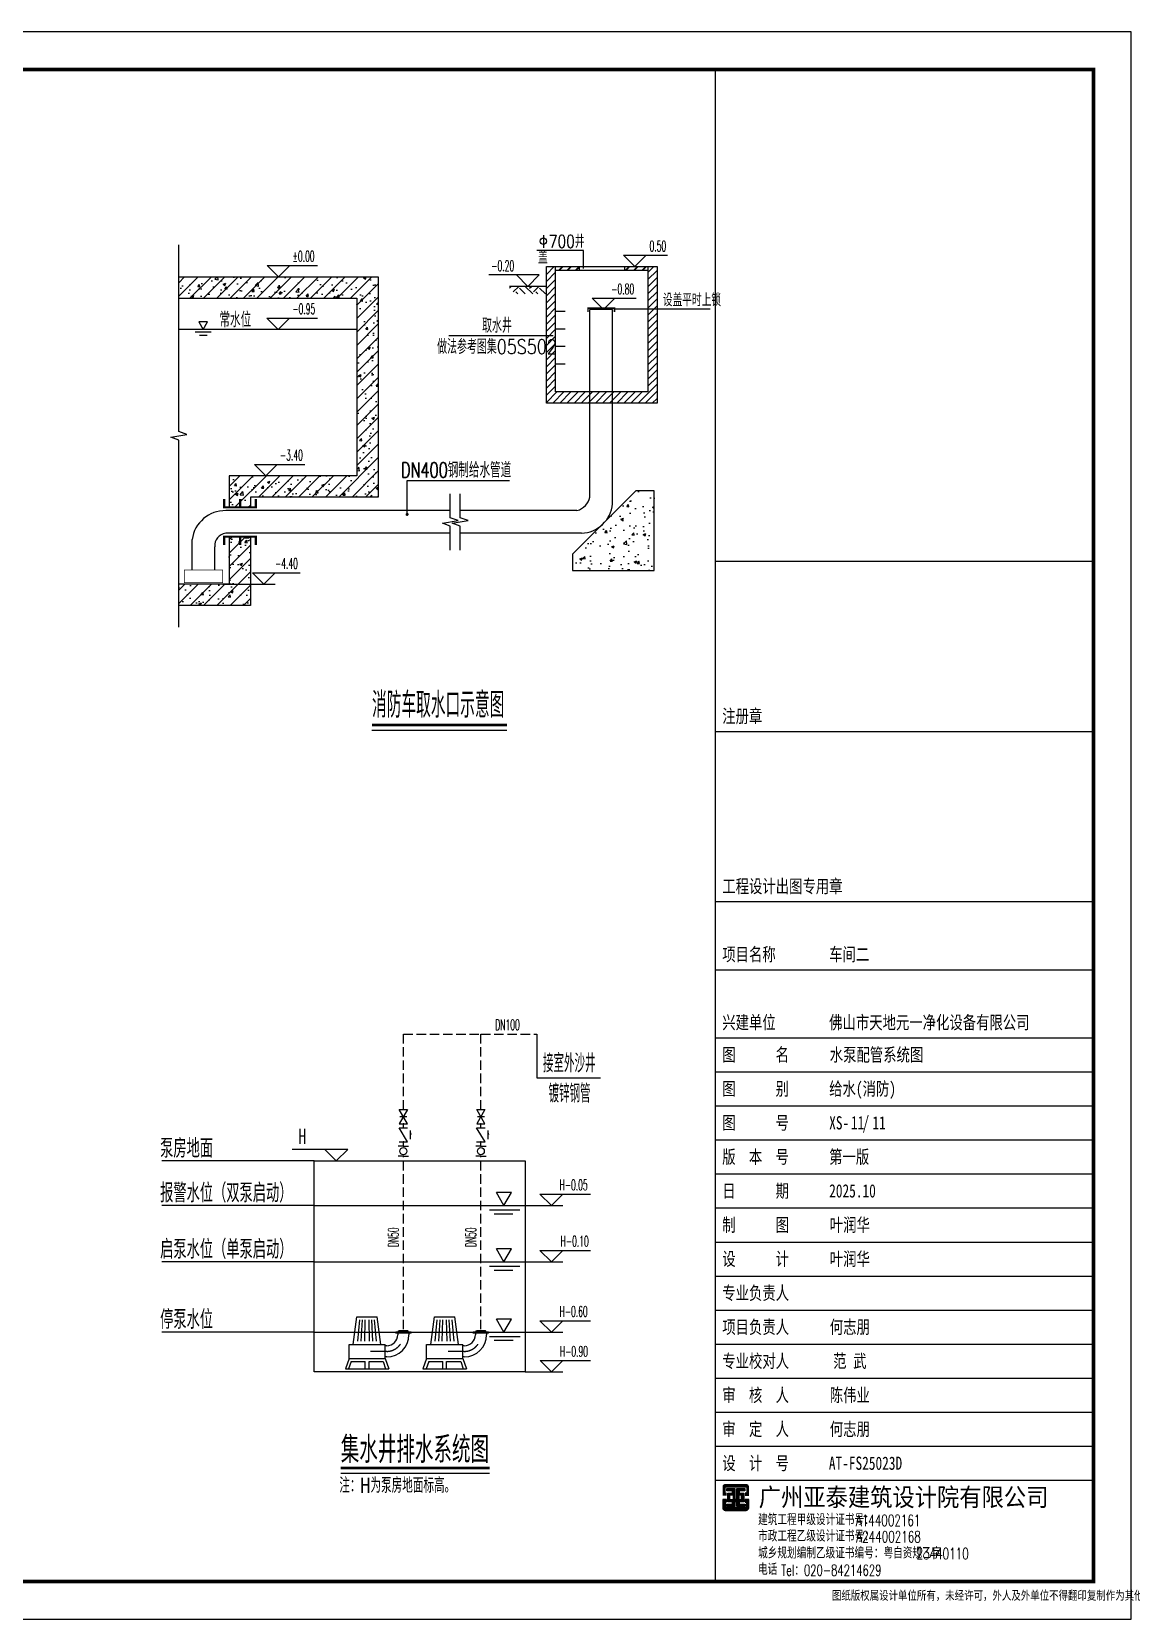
# Model space of a CAD drawing. Extents: x -620248 to 571765, y -684907 to -323071.
# Drawn here: x -310011 to -295475, y -684907 to -663907 of the extents above; entities that cross this region are included whole.
import ezdxf
from ezdxf.enums import TextEntityAlignment as Align

# ---------------------------------------------------------------- set-up
doc = ezdxf.new("R2010")
doc.units = 0
doc.header["$LTSCALE"] = 1000
doc.header["$MEASUREMENT"] = 0
doc.linetypes.add('DASH', pattern=[0.35, 0.25, -0.1])
doc.linetypes.add('DASHDOT', pattern=[1, 0.5, -0.25, 0, -0.25])
for name, color, linetype in [('2', 2, 'Continuous'), ('4', 4, 'Continuous'), ('8', 8, 'Continuous'), ('9', 9, 'Continuous'), ('A-JS', 2, 'Continuous'), ('a08', 8, 'Continuous'), ('DIM_SYMB', 3, 'Continuous'), ('PIPE-废水', 5, 'DASH'), ('PUB_TITLE', 4, 'Continuous'), ('S', 2, 'Continuous'), ('TWT_ELEV', 3, 'Continuous'), ('TWT_LEAD', 3, 'Continuous'), ('TWT_SYMB', 3, 'Continuous'), ('TWT_TEXT', 7, 'Continuous'), ('VALVE_消防', 7, 'Continuous'), ('框', 130, 'Continuous')]:
    doc.layers.add(name, color=color, linetype=linetype)
doc.styles.add('-宋体', font='simsun_0.shx', dxfattribs={"width": 0.8})
doc.styles.add('_TCH_DIM', font='SIMPLEX.shx', dxfattribs={"width": 0.8, "bigfont": 'GBCBIG.shx'})
doc.styles.add('TBC', font='simhei_0.shx', dxfattribs={"width": 0.9})
doc.styles.add('天正', font='SIMPLEX.shx', dxfattribs={"width": 0.7, "bigfont": 'HZTXT.shx'})

# ---------------------------------------------------------------- blocks, each defined once
blk = doc.blocks.new('A$C21C245E3')
at = {"layer": 'A-JS', "color": 2}
for p, q in [((244, 756), (358, 1616)), ((358, 1616), (992, 1616)), ((381, 856), (443, 1525)), ((493, 856), (531, 1525)), ((599, 856), (615, 1525)), ((751, 856), (735, 1525)), ((857, 856), (819, 1525)), ((969, 856), (907, 1525)), ((1105, 756), (992, 1616)), ((1563, 1104), (1563, 1139)), ((2040, 1139), (1563, 1139)), ((2040, 1104), (1563, 1104)), ((1629, 1139), (1663, 1173)), ((1629, 1104), (1629, 1057)), ((1940, 1173), (1663, 1173)), ((1974, 1139), (1940, 1173)), ((1974, 1104), (1974, 1057)), ((2040, 1104), (2040, 1139)), ((111, 756), (1239, 756)), ((111, 320), (111, 756)), ((1239, 320), (1239, 756)), ((1283, 711), (1239, 711)), ((111, 320), (0, 0)), ((0, 0), (1350, 0)), ((177, 224), (99, 0)), ((111, 320), (1239, 320)), ((177, 224), (617, 224)), ((617, 0), (617, 224)), ((733, 224), (1173, 224)), ((733, 0), (733, 224)), ((1173, 224), (1251, 0)), ((1283, 365), (1239, 365)), ((1239, 320), (1350, 0))]:
    blk.add_line(p, q, dxfattribs=at)
at = {"layer": 'A-JS', "color": 7, "linetype": 'DASHDOT'}
blk.add_line((1283, 538), (675, 538), dxfattribs=at)
at = {"layer": 'A-JS', "color": 2}
for radius in [692, 346]:
    blk.add_arc((1283, 1057), radius, 270, 0, dxfattribs=at)
at = {"layer": 'A-JS', "color": 7, "linetype": 'DASHDOT'}
blk.add_arc((1283, 1057), 519, 270, 0, dxfattribs=at)
blk = doc.blocks.new('A$C604846A6')
at = {"layer": 'A-JS'}
for p, q in [((199, 172), (0, 172)), ((100, 0), (0, 172)), ((100, 0), (199, 172))]:
    blk.add_line(p, q, dxfattribs=at)
blk = doc.blocks.new('A$C29A34EED')
at = {"layer": '框'}
for p, q in [((0, 461), (0, 14461)), ((0, 14461), (2000, 14461)), ((500, 461), (500, 14461)), ((1000, 461), (1000, 14461)), ((1500, 461), (1500, 14461)), ((2000, 461), (2000, 14461)), ((2000, 12961), (0, 12961)), ((2000, 10961), (0, 10961)), ((2000, 9005), (0, 9005)), ((2000, 7461), (0, 7461)), ((2000, 5961), (0, 5961)), ((2000, 3961), (0, 3961)), ((2000, 2005), (0, 2005)), ((2000, 461), (0, 461))]:
    blk.add_line(p, q, dxfattribs=at)
at = {"layer": '框', "style": '_TCH_DIM', "width": 0.8}
for s, p in [('日 期', (462, 13120)), ('签  名', (466, 11253)), ('实  名', (466, 9253)), ('工艺机械', (1953, 7486)), ('专 业', (472, 7613)), ('电 气', (957, 7555)), ('空 调', (1460, 7573)), ('日 期', (462, 6120)), ('签  名', (466, 4253)), ('实  名', (466, 2253)), ('专 业', (480, 613)), ('建 筑', (967, 607)), ('结 构', (1470, 612)), ('给排水', (1970, 645)), ('会', (470, 12)), ('签', (1174, -12))]:
    blk.add_text(s, height=450, rotation=90, dxfattribs=at).set_placement(p)
blk = doc.blocks.new('A$C54597E38')
at = {"layer": '9'}
h = blk.add_hatch(dxfattribs=at)
h.set_pattern_fill('ANSI31', color=256, scale=70.630202, angle=135, style=0)
h.set_pattern_definition([(180, (-153496.256, -56662.455), (-2e-15, -8.82877527), [])])
edge = h.paths.add_edge_path()
edge.add_line((99, 458), (99, 400))
edge.add_line((99, 400), (0, 400))
edge.add_line((0, 400), (0, 620))
edge.add_arc((64, 620), 63.6, 90, 180, ccw=False)
edge.add_line((64, 683), (622, 683))
edge.add_arc((622, 620), 63.6, 0, 90, ccw=False)
edge.add_line((685, 620), (685, 396))
edge.add_line((685, 396), (594, 396))
edge.add_line((594, 396), (594, 463))
edge.add_line((594, 463), (614, 463))
edge.add_line((614, 463), (624, 463))
edge.add_line((624, 463), (624, 613))
edge.add_line((624, 613), (68, 613))
edge.add_line((68, 613), (68, 458))
edge.add_line((68, 458), (99, 458))
h.paths.add_polyline_path([(369, 293), (369, 582), (586, 582), (586, 519), (436, 519), (436, 458), (557, 458), (557, 225), (431, 225), (431, 166), (588, 166), (588, 112), (370, 112), (370, 226), (321, 226), (321, 112), (103, 112), (103, 166), (260, 166), (260, 225), (133, 225), (133, 458), (255, 458), (255, 519), (104, 519), (104, 582), (321, 582), (321, 293)])
h.paths.add_polyline_path([(196, 399), (265, 399), (265, 289), (196, 289)], flags=16)
h.paths.add_polyline_path([(494, 399), (425, 399), (425, 289), (494, 289)], flags=16)
edge = h.paths.add_edge_path()
edge.add_line((99, 225), (99, 283))
edge.add_line((99, 283), (0, 283))
edge.add_line((0, 283), (0, 64))
edge.add_arc((64, 64), 63.6, 180, 270)
edge.add_line((64, 0), (622, 0))
edge.add_arc((622, 64), 63.6, 270, 360)
edge.add_line((685, 64), (685, 287))
edge.add_line((685, 287), (594, 287))
edge.add_line((594, 287), (594, 220))
edge.add_line((594, 220), (614, 220))
edge.add_line((614, 220), (624, 220))
edge.add_line((624, 220), (624, 71))
edge.add_line((624, 71), (68, 71))
edge.add_line((68, 71), (68, 225))
edge.add_line((68, 225), (99, 225))
blk.add_lwpolyline([(369, 293), (369, 293), (369, 582), (586, 582), (586, 519), (436, 519), (436, 458), (557, 458), (557, 225), (431, 225), (431, 166), (588, 166), (588, 112), (370, 112), (370, 226), (321, 226), (321, 112), (103, 112), (103, 166), (260, 166), (260, 225), (133, 225), (133, 458), (255, 458), (255, 519), (104, 519), (104, 582), (321, 582), (321, 293), (369, 293)], dxfattribs=at)
blk.add_lwpolyline([(99, 225), (99, 283), (0, 283), (0, 64, 0.414214), (64, 0), (622, 0, 0.414214), (685, 64), (685, 287), (594, 287), (594, 220), (614, 220), (624, 220), (624, 71), (68, 71), (68, 225)], format="xyb", close=True, dxfattribs=at)
blk.add_lwpolyline([(494, 399), (425, 399), (425, 289), (494, 289)], close=True, dxfattribs=at)
blk = doc.blocks.new('标框')
at = {"layer": '4'}
for p, q in [((-105112, 98008), (-105112, 71592)), ((-95112, 98008), (-95112, 71592))]:
    blk.add_line(p, q, dxfattribs=at)
at = {"layer": '框'}
for p, q in [((-105112, 111592), (-105112, 71592)), ((-95112, 111592), (-95112, 71592)), ((-105112, 98584), (-95112, 98584)), ((-105112, 94081), (-95112, 94081)), ((-105112, 89578), (-95112, 89578)), ((-105112, 87777), (-95112, 87777)), ((-105112, 85976), (-95112, 85976)), ((-105112, 85075), (-95112, 85075)), ((-105112, 84174), (-95112, 84174)), ((-105112, 83274), (-95112, 83274)), ((-105112, 82373), (-95112, 82373)), ((-105112, 81473), (-95112, 81473)), ((-105112, 80572), (-95112, 80572)), ((-105112, 79671), (-95112, 79671)), ((-105112, 78771), (-95112, 78771)), ((-105112, 77870), (-95112, 77870)), ((-105112, 76970), (-95112, 76970)), ((-105112, 76069), (-95112, 76069)), ((-105112, 75168), (-95112, 75168)), ((-105112, 74268), (-95112, 74268))]:
    blk.add_line(p, q, dxfattribs=at)
at = {"layer": '4'}
blk.add_blockref('A$C54597E38', (-104913, 73473), dxfattribs=at)
at = {"layer": 'TWT_TEXT', "style": 'TBC', "width": 0.9}
blk.add_text('广州亚泰建筑设计院有限公司', height=480, dxfattribs=at).set_placement((-103962, 73582))
at = {"layer": 'TWT_TEXT', "style": '_TCH_DIM'}
for s, height, p in [('建筑工程甲级设计证书号：', 300, (-103979, 73080)), ('市政工程乙级设计证书号：', 300, (-103979, 72647)), ('城乡规划编制乙级证书编号：粤自资规乙字', 300, (-103979, 72198)), ('电话', 300, (-103979, 71765)), ('图纸版权属设计单位所有，未经许可，外人及外单位不得翻印复制作为其他工程之用', 249.73, (-102027, 71082))]:
    blk.add_text(s, height=height, rotation=359.9997, dxfattribs=at).set_placement(p)
at = {"layer": 'TWT_TEXT', "style": '天正', "width": 0.67}
for s, height, p in [('A144002161', 300, (-101392, 73058)), ('A244002168', 300, (-101382, 72625)), ('23440110', 300, (-99787, 72179)), ('Tel：020-84214629', 290, (-103368, 71744))]:
    blk.add_text(s, height=height, rotation=359.9997, dxfattribs=at).set_placement(p)
at = {"layer": '框', "style": '-宋体', "width": 0.74}
for s, p in [('注册章', (-104927, 94312)), ('工程设计出图专用章', (-104926, 89809)), ('项目名称', (-104926, 88008)), ('车间二', (-102099, 88008)), ('兴建单位', (-104926, 86207)), ('佛山市天地元一净化设备有限公司', (-102100, 86207)), ('图      名', (-104926, 85353)), ('图      别', (-104926, 84452)), ('图      号', (-104926, 83552)), ('版  本  号', (-104927, 82651)), ('第一版', (-102100, 82651)), ('日      期', (-104926, 81751)), ('2025.10', (-102099, 81751)), ('制      图', (-104926, 80850)), ('设      计', (-104926, 79950)), ('专业负责人', (-104926, 79049)), ('项目负责人', (-104926, 78148)), ('专业校对人', (-104926, 77248)), ('审  核  人', (-104926, 76347)), ('审  定  人', (-104926, 75447)), ('设  计  号', (-104926, 74546)), ('AT-FS25023D', (-102108, 74546))]:
    blk.add_text(s, height=350, dxfattribs=at).set_placement(p)
for s, p in [('叶润华', (-101553, 80850)), ('叶润华', (-101553, 79950)), ('何志朋', (-101553, 78148)), ('范 武', (-101553, 77248)), ('陈伟业', (-101553, 76347)), ('何志朋', (-101553, 75447))]:
    blk.add_text(s, height=350, dxfattribs=at).set_placement(p, align=Align.CENTER)
blk = doc.blocks.new('消防框')
at = {"layer": '4'}
blk.add_line((-66927, 44194), (-66927, 17778), dxfattribs=at)
at = {"layer": '框'}
for p, q in [((-76927, 57778), (-76927, 17778)), ((-66927, 57778), (-66927, 17778)), ((-76927, 44194), (-76927, 17778))]:
    blk.add_line(p, q, dxfattribs=at)
at = {"layer": '4'}
blk.add_blockref('标框', (28185, -53814), dxfattribs=at)
at = {"layer": '框', "style": '-宋体', "width": 0.74}
for s, p in [('给水(消防)', (-73914, 30638)), ('XS-  /', (-73914, 29737)), ('11', (-72770, 29737))]:
    blk.add_text(s, height=350, dxfattribs=at).set_placement(p)
blk = doc.blocks.new('A$C21C844B0')
at = {"layer": '4'}
for name, p in [('A$C29A34EED', (0, 26072)), ('消防框', (124827, -17245))]:
    blk.add_blockref(name, p, dxfattribs=at)
blk = doc.blocks.new('A$C4D135948')
at = {"layer": '4'}
for p, q in [((0, 520), (600, 520)), ((300, 0), (0, 520)), ((600, 520), (300, 0))]:
    blk.add_line(p, q, dxfattribs=at)
blk = doc.blocks.new('$VALVE$00000447')
for p, q in [((-82, 0), (-82, 90)), ((-82, 0), (-82, -90)), ((82, 0), (82, 90)), ((82, 0), (82, -90))]:
    blk.add_line(p, q)
blk.add_circle((0, 0), 60.1)
for p in [(-82, 0), (82, 0)]:
    blk.add_point(p)
blk = doc.blocks.new('$VALVE$00000296')
for points in [[(-125, 72), (-125, -72), (125, 72), (125, -72), (-125, 72)], [(0, 60), (0, -64)]]:
    blk.add_lwpolyline(points)
for p in [(-125, 0), (125, 0)]:
    blk.add_point(p)
blk = doc.blocks.new('$VALVE$00000315')
blk.add_line((-75, 125), (75, 125))
blk.add_lwpolyline([(-125, -75), (-125, 75), (125, -75), (125, 75)])
for p in [(-125, 0), (125, 0)]:
    blk.add_point(p)
blk.add_solid([(0, 125), (0, 150), (75, 125)])

msp = doc.modelspace()

# ---------------------------------------------------------------- hatches: boundary and pattern name
at = {"layer": '9'}
h = msp.add_hatch(dxfattribs=at)
h.set_pattern_fill('钢筋混凝土', color=256, scale=50)
h.set_pattern_definition([(45, (-17374.45, 0), (-88.388348, 88.388348), []), (50, (-17374.45, 0), (358.63009, -31.37607), [37.5, -412.5]), (355, (-17374.45, 0), (-69.37567, 376.09607), [30, -330]), (100.4514, (-17344.57, -2.6), (289.25469, 344.71977), [31.8701, -350.57106]), (46.1842, (-17374.45, 100), (533.62052, -82.7595), [56.25, -618.75]), (96.6356, (-17330, 93.1), (467.33135, 487.05894), [47.80514, -525.8565]), (351.1842, (-17374.45, 100), (467.33097, 487.0593), [45, -495]), (21, (-17324.45, 75), (298.45353, -201.30945), [37.5, -412.5]), (326, (-17324.45, 75), (121.65767, 362.57502), [30, -330]), (71.4514, (-17299.58, 58.22), (420.11131, 161.26525), [31.8701, -350.57106]), (37.5, (-17374.45, 0), (6.079928, 166.446927), [0, -326, 0, -335, 0, -331.25]), (7.5, (-17374.45, 0), (131.53477, 197.205856), [0, -191, 0, -318.5, 0, -126.25]), (327.5, (-17485.95, 0), (266.911218, -11.277436), [0, -125, 0, -390, 0, -517.5]), (317.5, (-17535.95, 0), (291.593085, 50.05249), [0, -162.5, 0, -259, 0, -367.5])])
h.paths.add_polyline_path([(-305431.2, -667149.7), (-308067.1, -667149.7), (-308067.1, -667432.6), (-305714, -667432.6), (-305714, -669779.7), (-305823.8, -669779.7), (-307403, -669779.7), (-307403, -670198.2), (-307120.2, -670198.2), (-307120.2, -670062.5), (-305431.2, -670062.5), (-305431.2, -669880.4)])
h.paths.add_polyline_path([(-307120.2, -670586.6), (-307403, -670586.6), (-307403, -671214.4), (-308067.1, -671214.4), (-308067.1, -671497.3), (-307120.2, -671497.3)])
h = msp.add_hatch(dxfattribs=at)
h.set_pattern_fill('普通砖', color=256, scale=50)
h.set_pattern_definition([(45, (1392.33, -725.64), (-47.022601, 47.022601), [])])
h.paths.add_polyline_path([(-303085.7, -667423.1), (-303085.7, -667014.5), (-303207.8, -667014.5), (-303207.8, -668820.6), (-302610.3, -668820.6), (-302610.3, -668672.6), (-303085.7, -668672.6)])
h.paths.add_polyline_path([(-301743.3, -667014.5), (-301865.4, -667014.5), (-301865.4, -667423.1), (-301865.4, -668672.6), (-302310.3, -668672.6), (-302310.3, -668820.6), (-301743.3, -668820.6)])
h.paths.add_polyline_path([(-302610.3, -668672.6), (-302610.3, -668820.6), (-302310.3, -668820.6), (-302310.3, -668672.6)])
h = msp.add_hatch(dxfattribs=at)
h.set_pattern_fill('JIS_LC_8A', color=256, scale=10)
h.set_pattern_definition([(45, (0, 0), (-55.154329, 55.154329), []), (45, (10, 0), (-55.154329, 55.154329), [])])
h.paths.add_polyline_path([(-302775.5, -667014.5), (-303085.7, -667014.5), (-303085.7, -667061.6), (-302775.5, -667061.6)])
h.paths.add_polyline_path([(-301865.4, -667014.5), (-302175.5, -667014.5), (-302175.5, -667061.6), (-301865.4, -667061.6)])
h = msp.add_hatch(dxfattribs=at)
h.set_pattern_fill('混凝土', color=256, scale=50)
h.set_pattern_definition([(50, (1370.7, -1092.66), (358.63009, -31.37607), [37.5, -412.5]), (355, (1370.7, -1092.66), (-69.37567, 376.09607), [30, -330]), (100.4514, (1400.6, -1095.28), (289.25469, 344.71977), [31.8701, -350.57106]), (46.1842, (1370.7, -992.66), (533.62052, -82.7595), [56.25, -618.75]), (96.6356, (1415.17, -999.56), (467.33135, 487.05894), [47.80514, -525.8565]), (351.1842, (1370.7, -992.66), (467.33097, 487.0593), [45, -495]), (21, (1420.7, -1017.66), (298.45353, -201.30945), [37.5, -412.5]), (326, (1420.7, -1017.66), (121.65767, 362.57502), [30, -330]), (71.4514, (1445.57, -1034.44), (420.11131, 161.26525), [31.8701, -350.57106]), (37.5, (1370.7, -1092.66), (6.079928, 166.446927), [0, -326, 0, -335, 0, -331.25]), (7.5, (1370.7, -1092.66), (131.53477, 197.205856), [0, -191, 0, -318.5, 0, -126.25]), (327.5, (1259.2, -1092.66), (266.911218, -11.277436), [0, -125, 0, -390, 0, -517.5]), (317.5, (1209.2, -1092.66), (291.593085, 50.05249), [0, -162.5, 0, -259, 0, -367.5])])
h.paths.add_polyline_path([(-301783.3, -671035.1), (-301783.3, -669978.8), (-302022.6, -669978.8), (-302424, -670380.2, -0.055808), (-302491.5, -670447.7), (-302862.5, -670818.7), (-302862.5, -671035.1)])

# ---------------------------------------------------------------- linework, layer by layer
at = {"layer": '2'}
msp.add_line((-302331.9, -667582.4), (-302631.9, -667582.4), dxfattribs=at)
for points, const_width in [([(-302656.5, -667615), (-302656.5, -667562.7), (-302307.3, -667562.7), (-302307.3, -667615)], 20), ([(-307466.9, -670088.7), (-307466.9, -670198.2), (-307047.3, -670198.2), (-307047.3, -670088.7)], 30), ([(-307257.1, -670198.2), (-307257.1, -670088.7)], 30), ([(-307466.9, -670696.2), (-307466.9, -670586.6), (-307047.3, -670586.6), (-307047.3, -670696.2)], 30), ([(-307257.1, -670586.6), (-307257.1, -670696.2)], 30)]:
    msp.add_lwpolyline(points, dxfattribs=dict(at, const_width=const_width))
for points in [[(-302631.9, -670062.4), (-302631.9, -667582.4)], [(-302331.9, -670151.2), (-302331.9, -667582.4)], [(-304477.6, -670241.3), (-307445.2, -670241.3)], [(-302802.5, -670241.3), (-304347.3, -670241.3)], [(-307891.4, -671028.6), (-307891.4, -670623.3)], [(-307591.4, -671028.6), (-307591.4, -670720.1)], [(-304477.6, -670541.3), (-307446.8, -670541.3)], [(-302744.3, -670541.3), (-304347.3, -670541.3)]]:
    msp.add_lwpolyline(points, dxfattribs=at)
for centre, radius, start, end in [((-302862.2, -670013.6), 235.4, 284.68671, 348.02543), ((-307451.2, -670685.9), 444.7, 89.22855, 171.90136), ((-302759.4, -670112.3), 429.2, 272.01087, 354.80536), ((-307426.1, -670705.9), 165.9, 97.14842, 184.93272)]:
    msp.add_arc(centre, radius, start, end, dxfattribs=at)
at = {"layer": '4'}
for p, q in [((-303085.7, -667014.5), (-301865.4, -667014.5)), ((-303085.7, -667061.6), (-301865.4, -667061.6)), ((-302775.5, -667014.5), (-302775.5, -667061.6)), ((-302175.5, -667014.5), (-302175.5, -667061.6)), ((-303085.7, -667605), (-302958, -667605)), ((-303085.7, -667836.7), (-302958, -667836.7)), ((-303085.7, -668068.4), (-302958, -668068.4)), ((-303085.7, -668300.1), (-302958, -668300.1))]:
    msp.add_line(p, q, dxfattribs=at)
for points in [[(-308067.1, -667149.7), (-305431.2, -667149.7), (-305431.2, -669883.1)], [(-301865.4, -667014.5), (-301743.3, -667014.5), (-301743.3, -668820.6), (-303207.8, -668820.6), (-303207.8, -667014.5), (-303085.7, -667014.5)], [(-301865.4, -667014.5), (-301865.4, -667423.1), (-301865.4, -668672.6), (-303085.7, -668672.6), (-303085.7, -667423.1), (-303085.7, -667014.5)], [(-308067.1, -667432.6), (-305714, -667432.6), (-305714, -669779.7)], [(-305714, -669779.7), (-305823.8, -669779.7), (-307403, -669779.7), (-307403, -670198.2)], [(-305431.2, -669880.4), (-305431.2, -670062.5), (-307120.2, -670062.5), (-307120.2, -670198.2)], [(-302862.5, -671035.1), (-301783.3, -671035.1), (-301783.3, -669978.8), (-302022.6, -669978.8), (-302862.5, -670818.7), (-302862.5, -671035.1)], [(-307403, -670586.6), (-307403, -671214.4), (-308067.1, -671214.4)], [(-307120.2, -670586.6), (-307120.2, -671497.3), (-308067.1, -671497.3)]]:
    msp.add_lwpolyline(points, dxfattribs=at)
at = {"layer": '9'}
for p, q in [((-303207.8, -667275), (-303695.2, -667275)), ((-305714, -667845.6), (-308067.1, -667845.6))]:
    msp.add_line(p, q, dxfattribs=at)
at = {"layer": 'A-JS', "color": 8}
for p, q in [((-306279.3, -678843.8), (-308290.4, -678843.8)), ((-306279.3, -679433.8), (-308290.4, -679433.8)), ((-306279.3, -680179.3), (-308290.4, -680179.3)), ((-306279.3, -681108), (-308290.4, -681108))]:
    msp.add_line(p, q, dxfattribs=at)
at = {"layer": 'A-JS'}
for p, q in [((-306279.3, -679433.8), (-303487.7, -679433.8)), ((-303557.1, -679496), (-303961.5, -679496)), ((-303650.4, -679547.8), (-303899.3, -679547.8)), ((-306279.3, -680179.3), (-303487.7, -680179.3)), ((-303557.1, -680241.4), (-303961.5, -680241.4)), ((-303650.4, -680293.3), (-303899.3, -680293.3)), ((-306279.3, -681108), (-303487.7, -681108)), ((-303555.1, -681170.2), (-303959.6, -681170.2)), ((-303648.5, -681222), (-303897.3, -681222))]:
    msp.add_line(p, q, dxfattribs=at)
at = {"layer": 'a08'}
for p, q in [((-303694.5, -667298.8), (-303670.7, -667275)), ((-303644.8, -667348.6), (-303571.2, -667275)), ((-303585.2, -667375), (-303611.6, -667348.6)), ((-303485.8, -667375), (-303561.9, -667298.8)), ((-303386.3, -667375), (-303486.3, -667275)), ((-303429.3, -667298.8), (-303405.5, -667275)), ((-303379.6, -667348.6), (-303306.1, -667275)), ((-303320, -667375), (-303346.5, -667348.6)), ((-303220.6, -667375), (-303296.8, -667298.8))]:
    msp.add_line(p, q, dxfattribs=at)
at = {"layer": 'DIM_SYMB', "const_width": 35}
for points in [[(-305512.9, -673076.8), (-303730.1, -673076.8)], [(-305925.3, -682906.1), (-303959, -682906.1)]]:
    msp.add_lwpolyline(points, dxfattribs=at)
at = {"layer": 'DIM_SYMB'}
for points in [[(-305512.9, -673146.8), (-303730.1, -673146.8)], [(-305925.3, -682976.1), (-303959, -682976.1)]]:
    msp.add_lwpolyline(points, dxfattribs=at)
at = {"layer": 'PIPE-废水', "linetype": 'DASH', "ltscale": 0.5}
for p, q in [((-305098.4, -678164.5), (-305098.4, -677169.5)), ((-305098.4, -677169.5), (-304072.9, -677169.5)), ((-304072.9, -678164.5), (-304072.9, -677169.5)), ((-304072.9, -677169.5), (-303333, -677169.5)), ((-305098.4, -678405.3), (-305098.4, -678352)), ((-304072.9, -678405.3), (-304072.9, -678352)), ((-305098.4, -678649.5), (-305098.4, -678592.8)), ((-304072.9, -678649.5), (-304072.9, -678592.8)), ((-305098.4, -681071.4), (-305098.4, -678780.5)), ((-304072.9, -681071.4), (-304072.9, -678780.5))]:
    msp.add_line(p, q, dxfattribs=at)
at = {"layer": 'PUB_TITLE'}
for p, q in [((-307640.3, -667881.8), (-307850, -667881.8)), ((-307692.6, -667924.6), (-307792, -667924.6))]:
    msp.add_line(p, q, dxfattribs=at)
msp.add_lwpolyline([(-325174.7, -684907.3), (-295474.7, -684907.3), (-295474.7, -663907.3), (-325174.7, -663907.3)], close=True, dxfattribs=at)
at = {"layer": 'PUB_TITLE', "const_width": 50}
msp.add_lwpolyline([(-323924.7, -684407.3), (-295974.7, -684407.3), (-295974.7, -664407.3), (-323924.7, -664407.3)], close=True, dxfattribs=at)
at = {"layer": 'TWT_ELEV'}
for p, q in [((-302036.4, -667014.5), (-302186.4, -666864.5)), ((-302186.4, -666864.5), (-301604.1, -666864.5)), ((-302036.4, -667014.5), (-301886.4, -666864.5)), ((-306747.6, -667149.7), (-306897.6, -666999.7)), ((-306897.6, -666999.7), (-306231.7, -666999.7)), ((-306747.6, -667149.7), (-306597.6, -666999.7)), ((-303301.5, -667125), (-303967.4, -667125)), ((-303451.5, -667275), (-303601.5, -667125)), ((-303451.5, -667275), (-303301.5, -667125)), ((-302451.3, -667582.4), (-302601.3, -667432.4)), ((-302601.3, -667432.4), (-302019, -667432.4)), ((-302451.3, -667582.4), (-302301.3, -667432.4)), ((-306751.4, -667845.6), (-306901.4, -667695.6)), ((-306901.4, -667695.6), (-306235.5, -667695.6)), ((-306751.4, -667845.6), (-306601.4, -667695.6)), ((-306915.4, -669779.7), (-307065.4, -669629.7)), ((-307065.4, -669629.7), (-306399.5, -669629.7)), ((-306915.4, -669779.7), (-306765.4, -669629.7)), ((-306944.5, -671214.4), (-307094.5, -671064.4)), ((-307094.5, -671064.4), (-306464.3, -671064.4)), ((-306944.5, -671214.4), (-306794.5, -671064.4)), ((-307483.2, -671214.4), (-306794.5, -671214.4)), ((-305834.4, -678693.8), (-306566.4, -678693.8)), ((-305984.4, -678843.8), (-306134.4, -678693.8)), ((-305984.4, -678843.8), (-305834.4, -678693.8)), ((-303141.7, -679433.8), (-303291.7, -679283.8)), ((-303291.7, -679283.8), (-302625.8, -679283.8)), ((-303141.7, -679433.8), (-302991.7, -679283.8)), ((-303491.7, -679433.8), (-302991.7, -679433.8)), ((-303491.7, -680179.3), (-302991.7, -680179.3)), ((-303141.7, -680179.3), (-303291.7, -680029.3)), ((-303291.7, -680029.3), (-302625.8, -680029.3)), ((-303141.7, -680179.3), (-302991.7, -680029.3)), ((-303141.7, -681108), (-303291.7, -680958)), ((-303291.7, -680958), (-302625.8, -680958)), ((-303141.7, -681108), (-302991.7, -680958)), ((-303491.7, -681108), (-302991.7, -681108)), ((-303487.7, -681635.5), (-302987.7, -681635.5)), ((-303137.7, -681635.5), (-303287.7, -681485.5)), ((-303287.7, -681485.5), (-302621.8, -681485.5)), ((-303137.7, -681635.5), (-302987.7, -681485.5))]:
    msp.add_line(p, q, dxfattribs=at)
at = {"layer": 'TWT_LEAD', "color": 7}
msp.add_line((-303247.4, -666599), (-303247.4, -666765.2), dxfattribs=at)
at = {"layer": 'TWT_LEAD'}
for p, q in [((-302715.6, -666800.2), (-303334.5, -666800.2)), ((-302715.6, -667040.4), (-302715.6, -666800.2)), ((-302303.2, -667574.2), (-301707.8, -667574.2)), ((-301707.8, -667574.2), (-301042, -667574.2)), ((-303299.3, -667929.6), (-304499, -667929.6)), ((-303119.7, -667929.6), (-303299.3, -667929.6)), ((-305048.6, -670291.8), (-305048.6, -669844.5)), ((-305048.6, -669844.5), (-303693.6, -669844.5)), ((-303333, -677169.5), (-303333, -677747.2)), ((-303333, -677747.2), (-302490.7, -677747.2))]:
    msp.add_line(p, q, dxfattribs=at)
at = {"layer": 'TWT_LEAD', "const_width": 20}
msp.add_lwpolyline([(-305048.6, -670301.8, 1), (-305048.6, -670281.8, 1)], format="xyb", close=True, dxfattribs=at)
at = {"layer": 'TWT_LEAD', "color": 7}
msp.add_circle((-303247.4, -666677.7), 42, dxfattribs=at)
at = {"layer": 'TWT_SYMB'}
for points in [[(-308067.1, -671782.4), (-308067.1, -669309.7), (-308172.1, -669271.4), (-307962.1, -669234.4), (-308067.1, -669197.2), (-308067.1, -666724.4)], [(-304477.6, -670764.8), (-304477.6, -670448), (-304582.6, -670409.7), (-304372.6, -670372.7), (-304477.6, -670335.5), (-304477.6, -670018.6)], [(-304347.3, -670764.8), (-304347.3, -670448), (-304452.3, -670409.7), (-304242.3, -670372.7), (-304347.3, -670335.5), (-304347.3, -670018.6)]]:
    msp.add_lwpolyline(points, dxfattribs=at)
at = {"layer": 'TWT_TEXT', "const_width": 10}
msp.add_lwpolyline([(-307995.3, -671028.6), (-307487.6, -671028.6), (-307487.6, -671196.2), (-307995.3, -671196.2)], close=True, dxfattribs=at)
at = {"layer": 'VALVE_消防'}
msp.add_lwpolyline([(-306279.3, -678843.8), (-303487.7, -678843.8), (-303487.7, -681635.5), (-306279.3, -681635.5)], close=True, dxfattribs=at)

# ---------------------------------------------------------------- block references
at = {"layer": '4', "xscale": 0.5, "yscale": 0.5, "zscale": 0.5}
msp.add_blockref('A$C21C844B0', (-324924.7, -684673.6), dxfattribs=at)
at = {"layer": '8'}
for p in [(-303868.8, -679433.8), (-303868.8, -680179.3), (-303868.8, -681108)]:
    msp.add_blockref('A$C604846A6', p, dxfattribs=at)
at = {"layer": 'S'}
for name, p, xscale, yscale, zscale in [('A$C4D135948', (-307686.2, -667845.6), -0.1963500001060311, 0.1963499999779742, 0.19635), ('A$C21C245E3', (-305864, -681592.5), 0.4250000000465662, 0.4250000000465662, 0.4250000000465662), ('A$C21C245E3', (-304838.6, -681592.5), 0.4250000000465662, 0.4250000000465662, 0.4250000000465662)]:
    msp.add_blockref(name, p, dxfattribs=dict(at, xscale=xscale, yscale=yscale, zscale=zscale))
for name, p, xscale, yscale, zscale, rotation in [('$VALVE$00000296', (-305098.4, -678258.3), 0.75, 0.75, 0.75, 90), ('$VALVE$00000296', (-304072.9, -678258.3), 0.75, 0.75, 0.75, 90.00000000016239), ('$VALVE$00000315', (-305098.4, -678499), 0.75, -0.75, 0.75, 90), ('$VALVE$00000315', (-304072.9, -678499), 0.75, -0.75, 0.75, 90.00000000016239), ('$VALVE$00000447', (-305098.4, -678715), -0.8, -0.75, 0.8, 90.0000000002885), ('$VALVE$00000447', (-304072.9, -678715), -0.8, -0.75, 0.8, 90.00000000016276)]:
    msp.add_blockref(name, p, dxfattribs=dict(at, xscale=xscale, yscale=yscale, zscale=zscale, rotation=rotation))

# ---------------------------------------------------------------- texts
at = {"layer": 'DIM_SYMB', "color": 7}
for s, height, style, width, p in [('消防车取水口示意图', 337.59, '_TCH_DIM', 0.8, (-305512.9, -672980.8)), ('集水井排水系统图', 350, '天正', 0.7, (-305925.3, -682838.8))]:
    msp.add_text(s, height=height, dxfattribs=dict(at, style=style, width=width)).set_placement(p)
at = {"layer": 'PUB_TITLE', "color": 4, "style": '-宋体', "width": 0.74}
msp.add_text('水泵配管系统图', height=175, dxfattribs=at).set_placement((-299460.4, -677527))
msp.add_text('11', height=175, dxfattribs=at).set_placement((-299092.8, -678426.7), align=Align.CENTER)
at = {"layer": 'TWT_ELEV', "color": 7, "style": '天正', "width": 0.525}
for s, p in [('0.50', (-301843.1, -666812)), ('%%P0.00', (-306561.7, -666947.2)), ('-0.20', (-303935.1, -667072.5)), ('-0.80', (-302349, -667379.9)), ('-0.95', (-306565.5, -667643.1)), ('-3.40', (-306729.5, -669577.2)), ('-4.40', (-306794.3, -671011.9)), ('H-0.05', (-303032.8, -679231.3)), ('H-0.10', (-303018.8, -679976.8)), ('H-0.60', (-303032.8, -680905.5)), ('H-0.90', (-303028.8, -681433))]:
    msp.add_text(s, height=140, dxfattribs=at).set_placement(p)
at = {"layer": 'TWT_LEAD', "color": 7}
for s, height, style, width, p in [('700井', 168.79, '_TCH_DIM', 0.8, (-303177.4, -666765.2)), ('盖', 168.8, '_TCH_DIM', 0.8, (-303317.4, -666975.2)), ('设盖平时上锁', 168.79, '_TCH_DIM', 0.8, (-301667.2, -667539.2)), ('取水井', 192.91, '_TCH_DIM', 0.8, (-304057.4, -667889.6)), ('做法参考图集05S502', 192.908, '_TCH_DIM', 0.8, (-304650.8, -668169.6)), ('DN400钢制给水管道', 200, '天正', 0.7, (-305129.5, -669804.5)), ('接室外沙井', 241.13, '_TCH_DIM', 0.8, (-303252.3, -677672.2)), ('镀锌钢管', 241.13, '_TCH_DIM', 0.8, (-303178.9, -678072.2))]:
    msp.add_text(s, height=height, dxfattribs=dict(at, style=style, width=width)).set_placement(p)
at = {"layer": 'TWT_TEXT', "style": '天正'}
for s, height, width, p in [('常水位', 200, 0.7, (-307530.1, -667815.8)), ('DN100', 140, 0.525, (-303883.2, -677112.9)), ('H', 200, 0.525, (-306485.1, -678618.8)), ('泵房地面', 250, 0.7, (-308314.1, -678802.3)), ('报警水位（双泵启动）', 250, 0.7, (-308314.1, -679392.3)), ('启泵水位（单泵启动）', 250, 0.7, (-308314.1, -680137.7)), ('停泵水位', 250, 0.7, (-308314.1, -681066.5)), ('注：H为泵房地面标高。', 200, 0.7, (-305945, -683235.9))]:
    msp.add_text(s, height=height, dxfattribs=dict(at, width=width)).set_placement(p)
at = {"layer": 'TWT_TEXT', "style": '天正', "width": 0.525}
for p in [(-305161, -679985.8), (-304135.6, -679985.8)]:
    msp.add_text('DN50', height=140, rotation=90, dxfattribs=at).set_placement(p)

doc.saveas('drawing.dxf')
